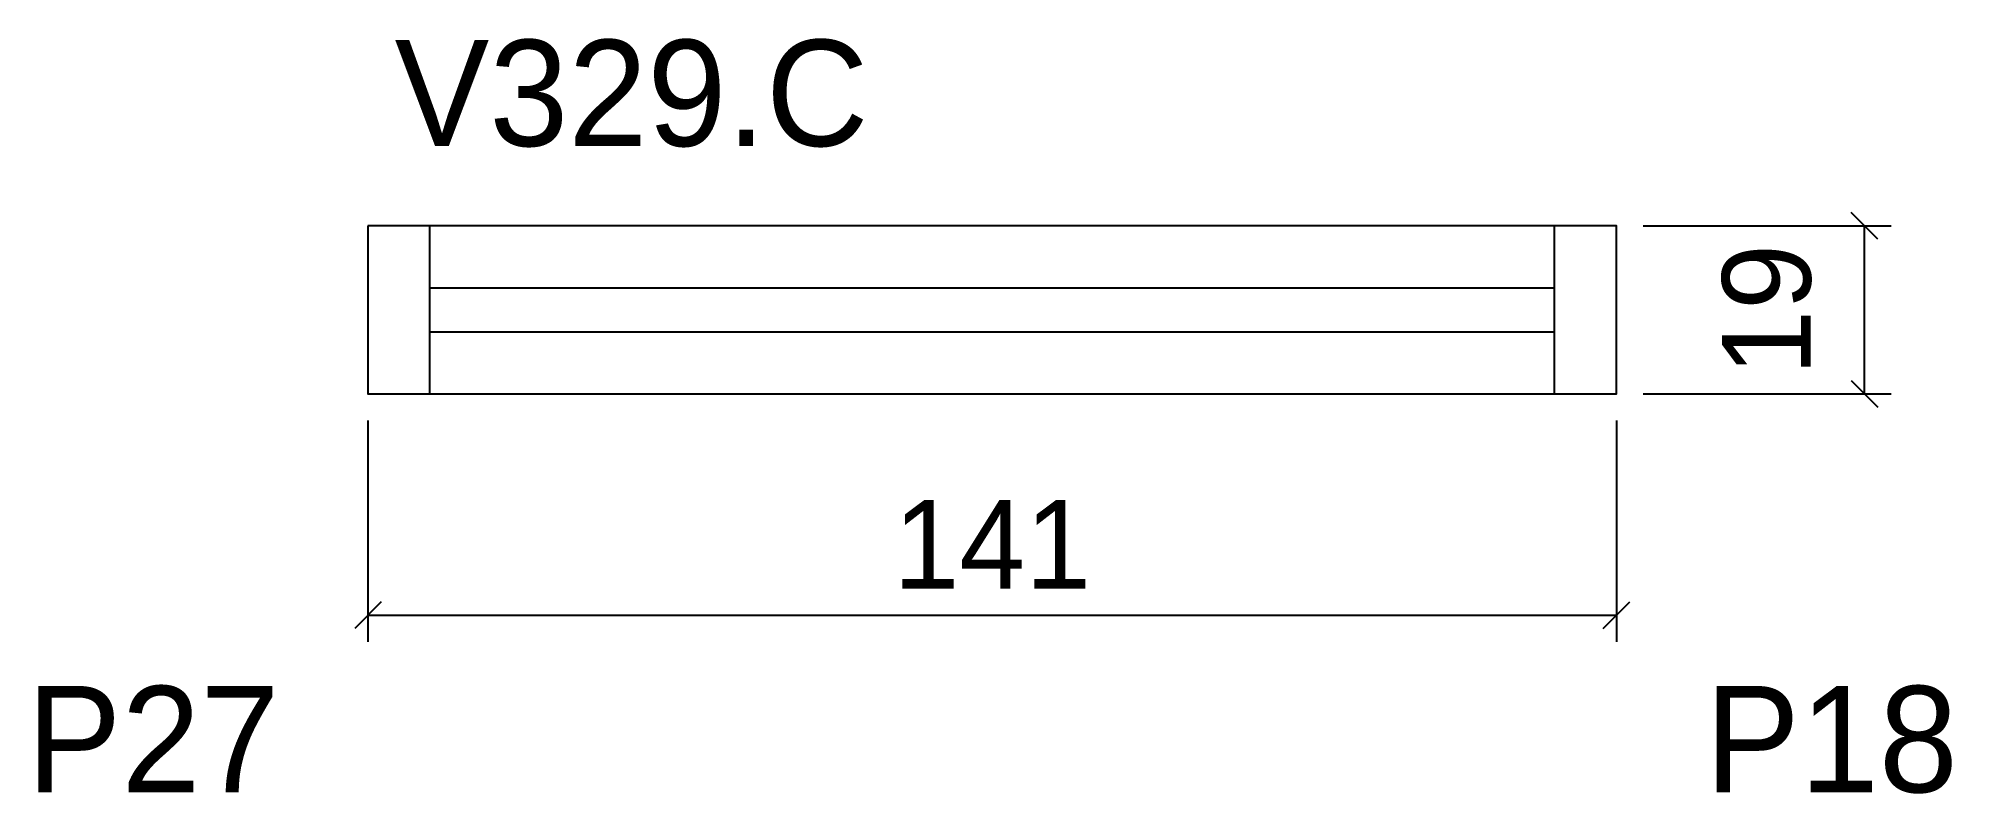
# Model space of a CAD drawing. Extents: x -37 to 179, y -64 to 21.
import ezdxf
from ezdxf.enums import TextEntityAlignment as Align

# ---------------------------------------------------------------- set-up
doc = ezdxf.new("R2010")
doc.units = 0
for name, color, linetype in [('5', 5, 'Continuous'), ('COTA', 241, 'Continuous'), ('NOMENCLATURA', 7, 'Continuous'), ('Painéis', 200, 'Continuous'), ('SARR_2.2x7', 40, 'Continuous')]:
    doc.layers.add(name, color=color, linetype=linetype)
doc.dimstyles.new('PAINEL', dxfattribs={"dimtxt": 10, "dimasz": 3, "dimexe": 3, "dimexo": 3, "dimgap": 3, "dimtad": 1, "dimblk": 'OBLIQUE', "dimblk1": 'OBLIQUE', "dimcen": 2.5, "dimclrd": 4, "dimclre": 4, "dimclrt": 240, "dimazin": 3, "dimtfac": 1, "dimtmove": 0, "dimatfit": 3})

# ---------------------------------------------------------------- blocks, each defined once
blk = doc.blocks.new('_OBLIQUE')
at = {"color": 0, "linetype": 'BYBLOCK'}
blk.add_line((-0.5, -0.5), (0.5, 0.5), dxfattribs=at)

msp = doc.modelspace()

# ---------------------------------------------------------------- linework, layer by layer
at = {"layer": 'Painéis'}
msp.add_lwpolyline([(0, 0), (0, -19), (141, -19), (141, 0), (0, 0)], close=True, dxfattribs=at)
at = {"layer": 'SARR_2.2x7'}
for p, q in [((7, -19), (7, 0)), ((134, -19), (134, 0)), ((7, -7), (134, -7)), ((7, -12), (134, -12))]:
    msp.add_line(p, q, dxfattribs=at)

# ---------------------------------------------------------------- texts
at = {"layer": '5'}
msp.add_text('P27', height=12, dxfattribs=at).set_placement((-10, -64), align=Align.RIGHT)
msp.add_text('P18', height=12, dxfattribs=at).set_placement((151, -64))
at = {"layer": 'NOMENCLATURA'}
msp.add_text('V329.C', height=12, dxfattribs=at).set_placement((3, 9))

# ---------------------------------------------------------------- dimensions: what is measured, and where the dimension line sits
at = {"layer": 'COTA'}
msp.add_linear_dim(base=(169, -19), p1=(141, -19), p2=(141, 0), angle=90, dimstyle='PAINEL', dxfattribs=at).render()
msp.add_linear_dim(base=(0, -44), p1=(0, -19), p2=(141, -19), dimstyle='PAINEL', dxfattribs=at).render()

doc.saveas('drawing.dxf')
